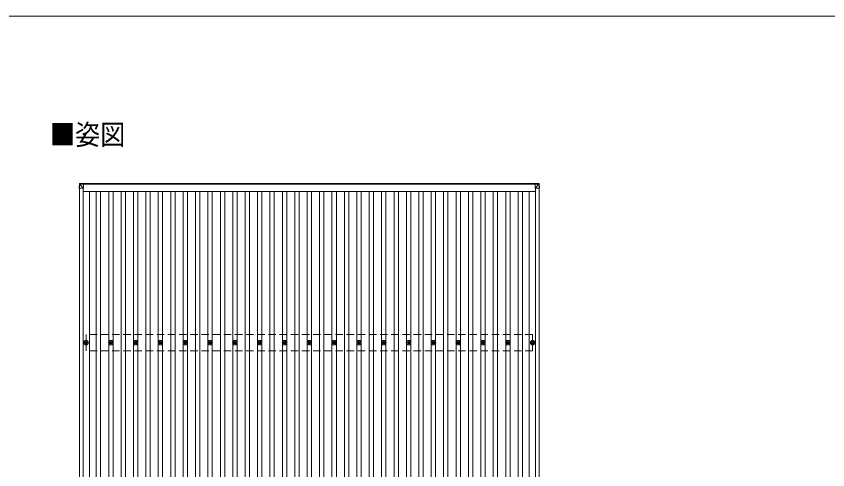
# Model space of a CAD drawing. Units: millimetres at full size, sheet at 1:50; details may follow other scales. Extents: x -14053 to 14053, y -9700 to 9700.
# Drawn here: x -7512 to -970, y 6045 to 9700 of the extents above; entities that cross this region are included whole.
import ezdxf
from ezdxf.enums import TextEntityAlignment as Align

# ---------------------------------------------------------------- set-up
doc = ezdxf.new("R2010")
doc.units = ezdxf.units.MM
doc.header["$LTSCALE"] = 50
doc.linetypes.add('DASHED1', pattern=[1.8, 1.2, -0.6])
for name, color, linetype, lineweight in [('1-1', 2, 'Continuous', 9), ('1-2', 134, 'Continuous', 9), ('1-3', 5, 'Continuous', 5), ('1-4', 2, 'DASHED1', 9), ('1-5', 6, 'Continuous', 9), ('F-0', 7, 'Continuous', 9)]:
    doc.layers.add(name, color=color, linetype=linetype, lineweight=lineweight)
doc.layers.add('1-7', color=7, linetype='Continuous')
doc.styles.add('ＭＳ ゴシック', font='')
doc.styles.get('ＭＳ ゴシック').set_extended_font_data('MS Gothic')

msp = doc.modelspace()

# ---------------------------------------------------------------- linework, layer by layer
at = {"layer": '1-1'}
for p, q in [((-7000.96, 2423.94), (-7000.96, 8314.97)), ((-6971.96, 2423.89), (-6971.96, 8314.92)), ((-6970.48, 8351.15), (-3328.27, 8351.15)), ((-3328.27, 8346.55), (-6970.48, 8346.55)), ((-3325.96, 2423.89), (-3325.96, 8314.92)), ((-3296.96, 2428.77), (-3296.96, 8314.97)), ((-6971.96, 8287.72), (-3325.96, 8287.72)), ((-6922.46, 2448.63), (-6922.46, 8287.72)), ((-3376.29, 2448.63), (-3376.29, 8287.72))]:
    msp.add_line(p, q, dxfattribs=at)
at = {"layer": '1-2'}
for p, q in [((-6866.46, 2448.63), (-6866.46, 8287.72)), ((-6831.46, 2448.63), (-6831.46, 8287.72)), ((-6766.46, 2448.63), (-6766.46, 8287.72)), ((-6731.46, 2448.63), (-6731.46, 8287.72)), ((-6666.46, 2448.63), (-6666.46, 8287.72)), ((-6631.46, 2448.63), (-6631.46, 8287.72)), ((-6566.46, 2448.63), (-6566.46, 8287.72)), ((-6531.46, 2448.63), (-6531.46, 8287.72)), ((-6466.46, 2448.63), (-6466.46, 8287.72)), ((-6431.46, 2448.63), (-6431.46, 8287.72)), ((-6366.46, 2448.63), (-6366.46, 8287.72)), ((-6331.46, 2448.63), (-6331.46, 8287.72)), ((-6266.46, 2448.63), (-6266.46, 8287.72)), ((-6231.46, 2448.63), (-6231.46, 8287.72)), ((-6166.46, 2448.63), (-6166.46, 8287.72)), ((-6131.46, 2448.63), (-6131.46, 8287.72)), ((-6066.46, 2448.63), (-6066.46, 8287.72)), ((-6031.46, 2448.63), (-6031.46, 8287.72)), ((-5966.46, 2448.63), (-5966.46, 8287.72)), ((-5931.46, 2448.63), (-5931.46, 8287.72)), ((-5866.46, 2448.63), (-5866.46, 8287.72)), ((-5831.46, 2448.63), (-5831.46, 8287.72)), ((-5766.46, 2448.63), (-5766.46, 8287.72)), ((-5731.46, 2448.63), (-5731.46, 8287.72)), ((-5666.46, 2448.63), (-5666.46, 8287.72)), ((-5631.46, 2448.63), (-5631.46, 8287.72)), ((-5566.46, 2448.63), (-5566.46, 8287.72)), ((-5531.46, 2448.63), (-5531.46, 8287.72)), ((-5466.46, 2448.63), (-5466.46, 8287.72)), ((-5431.46, 2448.63), (-5431.46, 8287.72)), ((-5366.46, 2448.63), (-5366.46, 8287.72)), ((-5331.46, 2448.63), (-5331.46, 8287.72)), ((-5266.46, 2448.63), (-5266.46, 8287.72)), ((-5231.46, 2448.63), (-5231.46, 8287.72)), ((-5166.46, 2448.63), (-5166.46, 8287.72)), ((-5131.46, 2448.63), (-5131.46, 8287.72)), ((-5066.46, 2448.63), (-5066.46, 8287.72)), ((-5031.46, 2448.63), (-5031.46, 8287.72)), ((-4966.46, 2448.63), (-4966.46, 8287.72)), ((-4931.46, 2448.63), (-4931.46, 8287.72)), ((-4866.46, 2448.63), (-4866.46, 8287.72)), ((-4831.46, 2448.63), (-4831.46, 8287.72)), ((-4766.46, 2448.63), (-4766.46, 8287.72)), ((-4731.46, 2448.63), (-4731.46, 8287.72)), ((-4666.46, 2448.63), (-4666.46, 8287.72)), ((-4631.46, 2448.63), (-4631.46, 8287.72)), ((-4566.46, 2448.63), (-4566.46, 8287.72)), ((-4531.46, 2448.63), (-4531.46, 8287.72)), ((-4466.46, 2448.63), (-4466.46, 8287.72)), ((-4431.46, 2448.63), (-4431.46, 8287.72)), ((-4366.46, 2448.63), (-4366.46, 8287.72)), ((-4331.46, 2448.63), (-4331.46, 8287.72)), ((-4266.46, 2448.63), (-4266.46, 8287.72)), ((-4231.46, 2448.63), (-4231.46, 8287.72)), ((-4166.46, 2448.63), (-4166.46, 8287.72)), ((-4131.46, 2448.63), (-4131.46, 8287.72)), ((-4066.46, 2448.63), (-4066.46, 8287.72)), ((-4031.46, 2448.63), (-4031.46, 8287.72)), ((-3966.46, 2448.63), (-3966.46, 8287.72)), ((-3931.46, 2448.63), (-3931.46, 8287.72)), ((-3866.46, 2448.63), (-3866.46, 8287.72)), ((-3831.46, 2448.63), (-3831.46, 8287.72)), ((-3766.46, 2448.63), (-3766.46, 8287.72)), ((-3731.46, 2448.63), (-3731.46, 8287.72)), ((-3666.46, 2448.63), (-3666.46, 8287.72)), ((-3631.46, 2448.63), (-3631.46, 8287.72)), ((-3566.46, 2448.63), (-3566.46, 8287.72)), ((-3531.46, 2448.63), (-3531.46, 8287.72)), ((-3466.46, 2448.63), (-3466.46, 8287.72)), ((-3431.46, 2448.63), (-3431.46, 8287.72))]:
    msp.add_line(p, q, dxfattribs=at)
at = {"layer": '1-3'}
for p, q in [((-6958.96, 7070.87), (-6954.54, 7070.87)), ((-6958.96, 7067.37), (-6954.54, 7067.37)), ((-6950.71, 7079.12), (-6950.71, 7074.7)), ((-6947.21, 7079.12), (-6947.21, 7074.7)), ((-6943.38, 7070.87), (-6938.96, 7070.87)), ((-6943.38, 7067.37), (-6938.96, 7067.37)), ((-6758.96, 7070.87), (-6754.54, 7070.87)), ((-6758.96, 7067.37), (-6754.54, 7067.37)), ((-6750.71, 7079.12), (-6750.71, 7074.7)), ((-6747.21, 7079.12), (-6747.21, 7074.7)), ((-6743.38, 7070.87), (-6738.96, 7070.87)), ((-6743.38, 7067.37), (-6738.96, 7067.37)), ((-6558.96, 7070.87), (-6554.54, 7070.87)), ((-6558.96, 7067.37), (-6554.54, 7067.37)), ((-6550.71, 7079.12), (-6550.71, 7074.7)), ((-6547.21, 7079.12), (-6547.21, 7074.7)), ((-6543.38, 7070.87), (-6538.96, 7070.87)), ((-6543.38, 7067.37), (-6538.96, 7067.37)), ((-6358.96, 7070.87), (-6354.54, 7070.87)), ((-6358.96, 7067.37), (-6354.54, 7067.37)), ((-6350.71, 7079.12), (-6350.71, 7074.7)), ((-6347.21, 7079.12), (-6347.21, 7074.7)), ((-6343.38, 7070.87), (-6338.96, 7070.87)), ((-6343.38, 7067.37), (-6338.96, 7067.37)), ((-6158.96, 7070.87), (-6154.54, 7070.87)), ((-6158.96, 7067.37), (-6154.54, 7067.37)), ((-6150.71, 7079.12), (-6150.71, 7074.7)), ((-6147.21, 7079.12), (-6147.21, 7074.7)), ((-6143.38, 7070.87), (-6138.96, 7070.87)), ((-6143.38, 7067.37), (-6138.96, 7067.37)), ((-5958.96, 7070.87), (-5954.54, 7070.87)), ((-5958.96, 7067.37), (-5954.54, 7067.37)), ((-5950.71, 7079.12), (-5950.71, 7074.7)), ((-5947.21, 7079.12), (-5947.21, 7074.7)), ((-5943.38, 7070.87), (-5938.96, 7070.87)), ((-5943.38, 7067.37), (-5938.96, 7067.37)), ((-5758.96, 7070.87), (-5754.54, 7070.87)), ((-5758.96, 7067.37), (-5754.54, 7067.37)), ((-5750.71, 7079.12), (-5750.71, 7074.7)), ((-5747.21, 7079.12), (-5747.21, 7074.7)), ((-5743.38, 7070.87), (-5738.96, 7070.87)), ((-5743.38, 7067.37), (-5738.96, 7067.37)), ((-5558.96, 7070.87), (-5554.54, 7070.87)), ((-5558.96, 7067.37), (-5554.54, 7067.37)), ((-5550.71, 7079.12), (-5550.71, 7074.7)), ((-5547.21, 7079.12), (-5547.21, 7074.7)), ((-5543.38, 7070.87), (-5538.96, 7070.87)), ((-5543.38, 7067.37), (-5538.96, 7067.37)), ((-5358.96, 7070.87), (-5354.54, 7070.87)), ((-5358.96, 7067.37), (-5354.54, 7067.37)), ((-5350.71, 7079.12), (-5350.71, 7074.7)), ((-5347.21, 7079.12), (-5347.21, 7074.7)), ((-5343.38, 7070.87), (-5338.96, 7070.87)), ((-5343.38, 7067.37), (-5338.96, 7067.37)), ((-5158.96, 7070.87), (-5154.54, 7070.87)), ((-5158.96, 7067.37), (-5154.54, 7067.37)), ((-5150.71, 7079.12), (-5150.71, 7074.7)), ((-5147.21, 7079.12), (-5147.21, 7074.7)), ((-5143.38, 7070.87), (-5138.96, 7070.87)), ((-5143.38, 7067.37), (-5138.96, 7067.37)), ((-4958.96, 7070.87), (-4954.54, 7070.87)), ((-4958.96, 7067.37), (-4954.54, 7067.37)), ((-4950.71, 7079.12), (-4950.71, 7074.7)), ((-4947.21, 7079.12), (-4947.21, 7074.7)), ((-4943.38, 7070.87), (-4938.96, 7070.87)), ((-4943.38, 7067.37), (-4938.96, 7067.37)), ((-4758.96, 7070.87), (-4754.54, 7070.87)), ((-4758.96, 7067.37), (-4754.54, 7067.37)), ((-4750.71, 7079.12), (-4750.71, 7074.7)), ((-4747.21, 7079.12), (-4747.21, 7074.7)), ((-4743.38, 7070.87), (-4738.96, 7070.87)), ((-4743.38, 7067.37), (-4738.96, 7067.37)), ((-4558.96, 7070.87), (-4554.54, 7070.87)), ((-4558.96, 7067.37), (-4554.54, 7067.37)), ((-4550.71, 7079.12), (-4550.71, 7074.7)), ((-4547.21, 7079.12), (-4547.21, 7074.7)), ((-4543.38, 7070.87), (-4538.96, 7070.87)), ((-4543.38, 7067.37), (-4538.96, 7067.37)), ((-4358.96, 7070.87), (-4354.54, 7070.87)), ((-4358.96, 7067.37), (-4354.54, 7067.37)), ((-4350.71, 7079.12), (-4350.71, 7074.7)), ((-4347.21, 7079.12), (-4347.21, 7074.7)), ((-4343.38, 7070.87), (-4338.96, 7070.87)), ((-4343.38, 7067.37), (-4338.96, 7067.37)), ((-4158.96, 7070.87), (-4154.54, 7070.87)), ((-4158.96, 7067.37), (-4154.54, 7067.37)), ((-4150.71, 7079.12), (-4150.71, 7074.7)), ((-4147.21, 7079.12), (-4147.21, 7074.7)), ((-4143.38, 7070.87), (-4138.96, 7070.87)), ((-4143.38, 7067.37), (-4138.96, 7067.37)), ((-3958.96, 7070.87), (-3954.54, 7070.87)), ((-3958.96, 7067.37), (-3954.54, 7067.37)), ((-3950.71, 7079.12), (-3950.71, 7074.7)), ((-3947.21, 7079.12), (-3947.21, 7074.7)), ((-3943.38, 7070.87), (-3938.96, 7070.87)), ((-3943.38, 7067.37), (-3938.96, 7067.37)), ((-3758.96, 7070.87), (-3754.54, 7070.87)), ((-3758.96, 7067.37), (-3754.54, 7067.37)), ((-3750.71, 7079.12), (-3750.71, 7074.7)), ((-3747.21, 7079.12), (-3747.21, 7074.7)), ((-3743.38, 7070.87), (-3738.96, 7070.87)), ((-3743.38, 7067.37), (-3738.96, 7067.37)), ((-3558.96, 7070.87), (-3554.54, 7070.87)), ((-3558.96, 7067.37), (-3554.54, 7067.37)), ((-3550.71, 7079.12), (-3550.71, 7074.7)), ((-3547.21, 7079.12), (-3547.21, 7074.7)), ((-3543.38, 7070.87), (-3538.96, 7070.87)), ((-3543.38, 7067.37), (-3538.96, 7067.37)), ((-3358.96, 7070.87), (-3354.54, 7070.87)), ((-3358.96, 7067.37), (-3354.54, 7067.37)), ((-3350.71, 7079.12), (-3350.71, 7074.7)), ((-3347.21, 7079.12), (-3347.21, 7074.7)), ((-3343.38, 7070.87), (-3338.96, 7070.87)), ((-3343.38, 7067.37), (-3338.96, 7067.37)), ((-6950.71, 7063.54), (-6950.71, 7059.12)), ((-6947.21, 7063.54), (-6947.21, 7059.12)), ((-6750.71, 7063.54), (-6750.71, 7059.12)), ((-6747.21, 7063.54), (-6747.21, 7059.12)), ((-6550.71, 7063.54), (-6550.71, 7059.12)), ((-6547.21, 7063.54), (-6547.21, 7059.12)), ((-6350.71, 7063.54), (-6350.71, 7059.12)), ((-6347.21, 7063.54), (-6347.21, 7059.12)), ((-6150.71, 7063.54), (-6150.71, 7059.12)), ((-6147.21, 7063.54), (-6147.21, 7059.12)), ((-5950.71, 7063.54), (-5950.71, 7059.12)), ((-5947.21, 7063.54), (-5947.21, 7059.12)), ((-5750.71, 7063.54), (-5750.71, 7059.12)), ((-5747.21, 7063.54), (-5747.21, 7059.12)), ((-5550.71, 7063.54), (-5550.71, 7059.12)), ((-5547.21, 7063.54), (-5547.21, 7059.12)), ((-5350.71, 7063.54), (-5350.71, 7059.12)), ((-5347.21, 7063.54), (-5347.21, 7059.12)), ((-5150.71, 7063.54), (-5150.71, 7059.12)), ((-5147.21, 7063.54), (-5147.21, 7059.12)), ((-4950.71, 7063.54), (-4950.71, 7059.12)), ((-4947.21, 7063.54), (-4947.21, 7059.12)), ((-4750.71, 7063.54), (-4750.71, 7059.12)), ((-4747.21, 7063.54), (-4747.21, 7059.12)), ((-4550.71, 7063.54), (-4550.71, 7059.12)), ((-4547.21, 7063.54), (-4547.21, 7059.12)), ((-4350.71, 7063.54), (-4350.71, 7059.12)), ((-4347.21, 7063.54), (-4347.21, 7059.12)), ((-4150.71, 7063.54), (-4150.71, 7059.12)), ((-4147.21, 7063.54), (-4147.21, 7059.12)), ((-3950.71, 7063.54), (-3950.71, 7059.12)), ((-3947.21, 7063.54), (-3947.21, 7059.12)), ((-3750.71, 7063.54), (-3750.71, 7059.12)), ((-3747.21, 7063.54), (-3747.21, 7059.12)), ((-3550.71, 7063.54), (-3550.71, 7059.12)), ((-3547.21, 7063.54), (-3547.21, 7059.12)), ((-3350.71, 7063.54), (-3350.71, 7059.12)), ((-3347.21, 7063.54), (-3347.21, 7059.12))]:
    msp.add_line(p, q, dxfattribs=at)
for centre, radius in [((-6948.96, 7069.12), 18.25), ((-6948.96, 7069.12), 10.15), ((-6948.96, 7069.12), 5.85), ((-6948.96, 7069.12), 5.25), ((-6748.96, 7069.12), 18.25), ((-6748.96, 7069.12), 10.15), ((-6748.96, 7069.12), 5.85), ((-6748.96, 7069.12), 5.25), ((-6548.96, 7069.12), 18.25), ((-6548.96, 7069.12), 10.15), ((-6548.96, 7069.12), 5.85), ((-6548.96, 7069.12), 5.25), ((-6348.96, 7069.12), 18.25), ((-6348.96, 7069.12), 10.15), ((-6348.96, 7069.12), 5.85), ((-6348.96, 7069.12), 5.25), ((-6148.96, 7069.12), 18.25), ((-6148.96, 7069.12), 10.15), ((-6148.96, 7069.12), 5.85), ((-6148.96, 7069.12), 5.25), ((-5948.96, 7069.12), 18.25), ((-5948.96, 7069.12), 10.15), ((-5948.96, 7069.12), 5.85), ((-5948.96, 7069.12), 5.25), ((-5748.96, 7069.12), 18.25), ((-5748.96, 7069.12), 10.15), ((-5748.96, 7069.12), 5.85), ((-5748.96, 7069.12), 5.25), ((-5548.96, 7069.12), 18.25), ((-5548.96, 7069.12), 10.15), ((-5548.96, 7069.12), 5.85), ((-5548.96, 7069.12), 5.25), ((-5348.96, 7069.12), 18.25), ((-5348.96, 7069.12), 10.15), ((-5348.96, 7069.12), 5.85), ((-5348.96, 7069.12), 5.25), ((-5148.96, 7069.12), 18.25), ((-5148.96, 7069.12), 10.15), ((-5148.96, 7069.12), 5.85), ((-5148.96, 7069.12), 5.25), ((-4948.96, 7069.12), 18.25), ((-4948.96, 7069.12), 10.15), ((-4948.96, 7069.12), 5.85), ((-4948.96, 7069.12), 5.25), ((-4748.96, 7069.12), 18.25), ((-4748.96, 7069.12), 10.15), ((-4748.96, 7069.12), 5.85), ((-4748.96, 7069.12), 5.25), ((-4548.96, 7069.12), 18.25), ((-4548.96, 7069.12), 10.15), ((-4548.96, 7069.12), 5.85), ((-4548.96, 7069.12), 5.25), ((-4348.96, 7069.12), 18.25), ((-4348.96, 7069.12), 10.15), ((-4348.96, 7069.12), 5.85), ((-4348.96, 7069.12), 5.25), ((-4148.96, 7069.12), 18.25), ((-4148.96, 7069.12), 10.15), ((-4148.96, 7069.12), 5.85), ((-4148.96, 7069.12), 5.25), ((-3948.96, 7069.12), 18.25), ((-3948.96, 7069.12), 10.15), ((-3948.96, 7069.12), 5.85), ((-3948.96, 7069.12), 5.25), ((-3748.96, 7069.12), 18.25), ((-3748.96, 7069.12), 10.15), ((-3748.96, 7069.12), 5.85), ((-3748.96, 7069.12), 5.25), ((-3548.96, 7069.12), 18.25), ((-3548.96, 7069.12), 10.15), ((-3548.96, 7069.12), 5.85), ((-3548.96, 7069.12), 5.25), ((-3348.96, 7069.12), 18.25), ((-3348.96, 7069.12), 10.15), ((-3348.96, 7069.12), 5.85), ((-3348.96, 7069.12), 5.25)]:
    msp.add_circle(centre, radius, dxfattribs=at)
at = {"layer": '1-4'}
for p, q in [((-6948.96, 7002.12), (-6948.96, 7136.12)), ((-3348.96, 7136.12), (-6948.96, 7136.12)), ((-3348.96, 7002.12), (-3348.96, 7136.12)), ((-3348.96, 7002.12), (-6948.96, 7002.12))]:
    msp.add_line(p, q, dxfattribs=at)
at = {"layer": '1-5'}
for p, q in [((-7004.78, 8314.38), (-7002.91, 8344.92)), ((-7002.91, 8344.92), (-7002.91, 8349.68)), ((-7001.02, 8344.73), (-7002.88, 8314.32)), ((-7002.88, 8314.97), (-6970.48, 8314.91)), ((-6970.48, 8353.48), (-7001.04, 8351.55)), ((-6970.48, 8353.48), (-7001.04, 8351.55)), ((-7001.04, 8351.55), (-7001.04, 8351.55)), ((-7001.04, 8351.55), (-7001.04, 8346.79)), ((-7001.04, 8346.79), (-6970.48, 8348.67)), ((-7000.92, 8344.74), (-7001.02, 8344.73)), ((-6970.48, 8346.7), (-7000.97, 8344.83)), ((-6970.48, 8314.91), (-7000.92, 8345.39)), ((-6970.48, 8353.48), (-6970.48, 8314.91)), ((-3328.27, 8353.48), (-3297.71, 8351.55)), ((-3328.27, 8353.48), (-3328.27, 8314.91)), ((-3328.27, 8353.48), (-3297.71, 8351.55)), ((-3297.71, 8346.79), (-3328.27, 8348.67)), ((-3328.27, 8346.7), (-3297.78, 8344.83)), ((-3328.27, 8314.91), (-3297.83, 8345.39)), ((-3295.87, 8314.97), (-3328.27, 8314.91)), ((-3297.83, 8344.74), (-3297.73, 8344.73)), ((-3297.73, 8344.73), (-3295.87, 8314.32)), ((-3297.71, 8351.55), (-3297.71, 8351.55)), ((-3297.71, 8351.55), (-3297.71, 8346.79)), ((-3295.84, 8344.92), (-3295.84, 8349.68)), ((-3293.97, 8314.38), (-3295.84, 8344.92))]:
    msp.add_line(p, q, dxfattribs=at)
for points in [[(-7002.91, 8349.68), (-7004.78, 8319.2), (-7004.78, 8314.38)], [(-3295.84, 8349.68), (-3293.97, 8319.2), (-3293.97, 8314.38)]]:
    msp.add_lwpolyline(points, dxfattribs=at)
for centre, radius, start, end in [((-7000.92, 8344.8), 2, 93.48408, 176.48407), ((-7000.69, 8357.65), 12.92, 260.08679, 268.52577), ((-6990.66, 8345.85), 10.42, 174.80664, 186.16183), ((-3308.09, 8345.85), 10.42, 353.83817, 5.19336), ((-3298.06, 8357.65), 12.92, 271.47423, 279.91321), ((-3297.83, 8344.8), 2, 3.51593, 86.51592)]:
    msp.add_arc(centre, radius, start, end, dxfattribs=at)
for centre, major_axis, ratio, start_param, end_param in [((-7002.78, 8314.38), (-2, 0), 0.033268, 0.0000002, 1.5185344), ((-7000.92, 8349.56), (-1.92, -0.56), 0.998105, 4.4898734, 5.9384966), ((-7000.92, 8344.8), (-0.12, 2), 0.02656, 0.0332981, 1.5518323), ((-6964.9, 8346.94), (-36.07, -2.1), 0.055348, 0.0000815, 0.0491486), ((-3333.84, 8346.94), (36.07, -2.1), 0.055348, 6.2340367, 6.2831038), ((-3297.83, 8344.8), (0.12, 2), 0.02656, 4.731353, 6.2498872), ((-3297.83, 8349.56), (1.92, -0.56), 0.998105, 0.3446887, 1.793312), ((-3295.97, 8314.38), (2, 0), 0.033268, 4.7646509, 6.2831851)]:
    msp.add_ellipse(centre, major_axis=major_axis, ratio=ratio, start_param=start_param, end_param=end_param, dxfattribs=at)
at = {"layer": 'F-0', "color": 5, "lineweight": 5}
msp.add_line((-14053.43, 9700), (13346.57, 9700), dxfattribs=at)

# ---------------------------------------------------------------- texts
at = {"layer": '1-7', "style": 'ＭＳ ゴシック', "width": 0.9}
msp.add_text('■姿図', height=165, dxfattribs=at).set_placement((-7240.41, 8613.91), align=Align.BOTTOM_LEFT)

doc.saveas('drawing.dxf')
